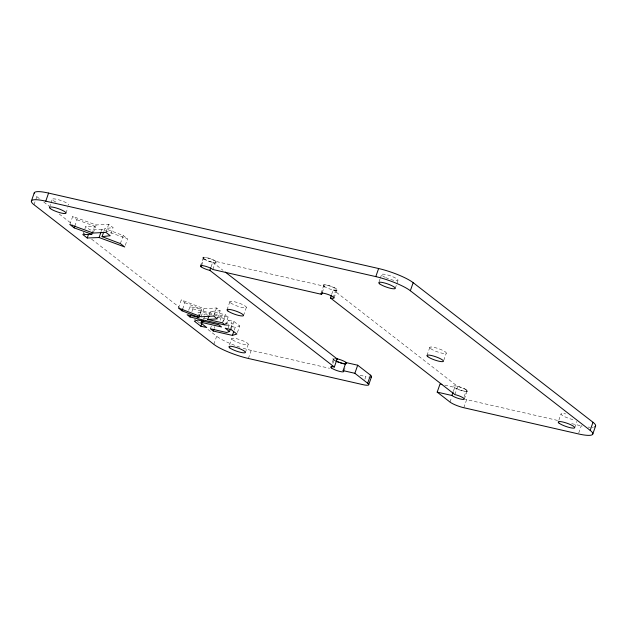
<?xml version="1.0" encoding="UTF-8"?>
<svg xmlns="http://www.w3.org/2000/svg" width="627" height="627" viewBox="0 0 627 627"><rect width="100%" height="100%" fill="white"/><g stroke="black" fill="none" stroke-linecap="round" stroke-linejoin="round"><path stroke-width="0.47" stroke-dasharray="3.13 2.35" d="M33.999 204.723L36.836 196.643A27.274 5.298 19.3 0 1 35.057 195.013M49.47 207.357L50.724 203.767M51.038 202.866L52.3 199.276M65.945 213.125L67.834 207.733M69.871 224.513L72.701 216.433L96.135 224.96L108.73 224.27L113.072 227.648L110.242 235.728M74.84 226.088L77.043 219.803L72.701 216.433M82.897 234.631L83.524 232.836M84.786 229.239L85.727 226.551L94.614 226.198L92.412 232.484M93.298 233.04L96.135 224.96M101.292 231.253L101.919 229.458L127.547 238.879L124.71 246.96M103.964 231.245L104.905 228.549L113.072 227.648M105.9 232.358L108.73 224.27M120.368 243.589L123.205 235.509L104.905 228.549M178.436 307.998L181.274 299.918L203.955 308.672L216.55 307.982L220.171 310.796L217.342 318.877M182.684 309.017L184.887 302.731L181.274 299.918M200.428 265.856L203.258 257.775M201.722 265.002L203.916 258.716A6.928 1.348 19.3 0 1 206.902 257.815A6.928 1.348 19.3 0 1 215.68 261.404L324.465 286.273A6.928 1.348 19.3 0 1 327.451 285.371A6.928 1.348 19.3 0 1 336.229 288.961L333.392 297.041M188.696 310.255L189.957 306.658L201.714 309.346L199.511 315.632M191.909 311.603L192.85 308.907L189.957 306.658M211.119 266.796L212.694 262.305A6.928 1.348 19.3 0 1 203.916 258.716M212.851 269.485L215.68 261.404M199.958 314.629L200.899 311.94L221.48 316.643L224.372 318.892L223.431 321.58M201.126 316.753L203.955 308.672M203.689 319.01L205.264 314.519L207.992 315.146M209.277 314.958L210.539 311.368L220.171 310.796M213.721 316.063L216.55 307.982M210.398 328.783L211.338 326.087M214.23 328.336L214.865 326.542M220.226 320.232L221.48 316.643M213.831 344.333L216.66 336.252L206.628 328.462M222.405 322.803L225.234 314.723L210.539 311.368M227.037 309.785L229.866 301.705M225.297 325.052L228.134 316.972L225.234 314.723M226.465 324.614L228.04 320.123L233.918 321.471L239.71 325.962L236.881 334.042M228.134 327.992L229.396 324.394L232.382 323.493L228.04 320.123M230.807 327.984L232.382 323.493M231.089 329.551L233.918 321.471M234.286 330.014L235.227 327.318L239.71 325.962M229.56 344.889L231.763 338.604M243.519 315.553L246.348 307.465M245.408 352.452L248.237 344.372M248.378 358.472L251.208 350.391L329.512 368.292M320.977 293.412L323.806 285.332M322.262 292.558L324.465 286.273M331.667 294.353L333.243 289.862A6.928 1.348 19.3 0 0 336.229 288.961M334.058 297.99L336.887 289.901M332.255 362.492L333.517 358.903M332.913 363.433L334.175 359.843M344.082 370.659L345.022 367.963M379.076 281.735L380.017 279.039M380.33 278.137L381.592 274.548M395.237 288.396L396.499 284.807M396.813 283.906L398.067 280.316M364.859 379.28L365.8 376.584A10.91 2.116 19.3 0 0 368.535 377.078M426.963 355.485L429.801 347.405M443.759 360.353L446.275 353.173M453.462 390.989L454.716 387.4A6.928 1.348 19.3 0 0 463.494 390.989A6.928 1.348 19.3 0 0 466.48 390.088L463.651 398.169M449.998 402.064L451.573 397.573M454.873 394.579L457.702 386.498L333.243 289.862M464.309 399.109L467.139 391.029M463.815 407.722L466.645 399.642L558.32 420.592M558.853 420.161L561.055 413.875M574.7 427.724L576.903 421.438M578.729 433.014L581.245 425.835A27.274 5.298 19.3 0 0 582.734 426.164M200.899 311.94L197.168 313.069L200.06 315.31M203.775 314.973L205.264 314.519M101.919 229.458L90.069 229.921L85.727 226.551M192.85 308.907L228.134 316.972M217.099 317.223L224.372 318.892M203.681 318.124L207.043 318.892M225.587 323.524L229.396 324.394M226.128 325.233L235.227 327.318M444.715 385.111L454.716 387.4M360.07 375.275L365.8 376.584M571.691 423.648L581.245 425.835M77.043 219.803L94.614 226.198M184.887 302.731L201.714 309.346M212.694 262.305L222.993 270.308M123.205 235.509L127.547 238.879M36.836 196.643L39.916 199.033M43.78 202.035L49.18 206.228M59.212 214.019L72.332 224.2M83.14 232.593L84.684 233.793M91.628 239.185L179.612 307.489M194.276 318.877L196.596 320.671M197.364 321.275L199.684 323.07M466.645 399.642A10.91 2.116 19.3 0 1 465.399 399.328M594.278 426.987A27.274 5.298 19.3 0 1 593.675 427.128M592.977 427.23A27.274 5.298 19.3 0 1 592.186 427.285M590.305 427.261A27.274 5.298 19.3 0 1 588.079 427.065M251.208 350.391A27.274 5.298 19.3 0 1 243.158 348.22M239.796 347.139A27.274 5.298 19.3 0 1 216.66 336.252M457.702 386.498A6.928 1.348 19.3 0 1 466.48 390.088M334.606 360.149A6.928 1.348 19.3 0 1 334.606 358.566M572.937 419.588A8.731 1.693 19.3 0 1 561.886 415.066A8.731 1.693 19.3 0 1 565.648 413.93M55.944 202.106A8.731 1.693 19.3 0 1 56.892 199.331A8.731 1.693 19.3 0 1 68.774 205.037M385.237 277.377A8.731 1.693 19.3 0 1 385.934 274.548A8.731 1.693 19.3 0 1 398.09 280.198A8.731 1.693 19.3 0 1 385.966 277.714M335.061 360.65A7.634 1.481 19.3 0 1 334.05 358.299M454.12 387.259A7.634 1.481 19.3 0 0 466.606 391.632A7.634 1.481 19.3 0 0 461.08 387.337A7.634 1.481 19.3 0 0 454.12 387.259M323.861 286.139A7.634 1.481 19.3 0 0 336.346 290.505A7.634 1.481 19.3 0 0 330.821 286.21A7.634 1.481 19.3 0 0 323.861 286.139M203.32 258.583A7.634 1.481 19.3 0 0 215.806 262.948A7.634 1.481 19.3 0 0 210.28 258.661A7.634 1.481 19.3 0 0 203.32 258.583M430.631 348.596A8.731 1.693 19.3 0 0 444.896 353.589A8.731 1.693 19.3 0 0 438.579 348.683A8.731 1.693 19.3 0 0 430.631 348.596M230.697 302.896A8.731 1.693 19.3 0 0 244.969 307.888A8.731 1.693 19.3 0 0 238.652 302.982A8.731 1.693 19.3 0 0 230.697 302.896M232.593 339.795A8.731 1.693 19.3 0 0 246.858 344.787A8.731 1.693 19.3 0 0 240.549 339.881A8.731 1.693 19.3 0 0 232.593 339.795"/><path stroke-width="0.94" d="M31.405 201.008L34.234 192.928M331.973 366.129L331.346 367.924A6.928 1.348 19.3 0 0 340.116 371.513A6.928 1.348 19.3 0 0 343.102 370.612L345.932 362.531L357.696 365.22L370.502 375.165L367.673 383.246A10.91 2.116 19.3 0 1 362.97 384.664L248.378 358.472A27.274 5.298 19.3 0 1 213.831 344.333L33.999 204.723A27.274 5.298 19.3 0 1 45.755 201.165L48.585 193.085L378.622 268.528A27.274 5.298 19.3 0 1 413.169 282.667L593.001 422.277A27.274 5.298 19.3 0 1 595.431 426.305M92.412 232.484L91.785 234.279L74.213 227.883L74.84 226.088M91.785 234.279L82.897 234.631L87.239 238.001L88.493 234.404M87.239 238.001L99.09 237.539L100.978 232.147M99.09 237.539L124.71 246.96L120.368 243.589L102.076 236.638L103.651 232.147M199.511 315.632L198.884 317.427L182.057 310.812L182.684 309.017M225.297 272.094L337.161 358.942L334.332 367.022L209.865 270.394A6.928 1.348 19.3 0 1 201.087 266.796L201.722 265.002M208.963 315.851L207.702 319.449L222.405 322.803L225.297 325.052L190.02 316.988L190.647 315.193M209.865 270.394L210.805 267.698M200.938 323.054L202.435 322.599L221.543 326.973L218.651 324.723L198.069 320.021L194.339 321.149L200.852 326.205L206.73 327.545L200.938 323.054L201.886 320.358M200.852 326.205L201.792 323.508M202.435 322.599L203.062 320.805M230.493 328.885L229.553 331.573L225.211 328.203L231.089 329.551L236.881 334.042L232.398 335.398L213.29 331.032L213.917 329.23M232.398 335.398L233.659 331.808M201.087 266.796A6.928 1.348 19.3 0 1 204.073 265.895A6.928 1.348 19.3 0 1 212.851 269.485L321.635 294.353L322.262 292.558M441.902 384.469L440.021 384.037L437.191 392.118L451.887 395.48A6.928 1.348 19.3 0 0 460.665 399.07A6.928 1.348 19.3 0 0 463.651 398.169A6.928 1.348 19.3 0 0 454.873 394.579L330.405 297.943L331.354 295.254M45.755 201.165L375.792 276.609L378.622 268.528M367.673 383.246L354.866 373.3L357.696 365.22M368.715 384.735L371.545 376.647M593.001 422.277L590.164 430.357L410.34 290.748L413.169 282.667M451.887 395.48L453.149 391.891M592.766 434.072L595.595 425.992M229.553 331.573L226.566 332.475L210.398 328.783L213.29 331.032M102.076 236.638L110.242 235.728L105.9 232.358L93.298 233.04L69.871 224.513L74.213 227.883M207.702 319.449L217.342 318.877L213.721 316.063L201.126 316.753L178.436 307.998L182.057 310.812M198.884 317.427L187.12 314.738L190.02 316.988M343.102 370.612L354.866 373.3M437.191 392.118L449.998 402.064A10.91 2.116 19.3 0 0 463.815 407.722L578.415 433.915A27.274 5.298 19.3 0 0 590.164 430.357M595.148 426.572A27.274 5.298 19.3 0 1 594.764 426.799M34.179 193.273A27.274 5.298 19.3 0 1 48.585 193.085M370.502 375.165A10.91 2.116 19.3 0 1 370.776 377.101M345.932 363.785A6.928 1.348 19.3 0 1 335.727 360.807M335.735 358.668A6.928 1.348 19.3 0 1 337.161 358.942M345.932 362.531A6.928 1.348 19.3 0 1 346.598 363.292M345.281 364.021A7.634 1.481 19.3 0 1 340.508 362.908M339.575 362.594A7.634 1.481 19.3 0 1 336.033 361.144M336.864 358.707A7.634 1.481 19.3 0 1 346.535 362.672M375.792 276.609A27.274 5.298 19.3 0 1 410.34 290.748M331.346 367.924A6.928 1.348 19.3 0 1 334.332 367.022M321.635 294.353A6.928 1.348 19.3 0 1 324.621 293.452A6.928 1.348 19.3 0 1 333.392 297.041A6.928 1.348 19.3 0 1 330.405 297.943M427.794 356.677A8.731 1.693 19.3 0 0 442.066 361.669A8.731 1.693 19.3 0 0 435.749 356.763A8.731 1.693 19.3 0 0 427.794 356.677M227.867 310.976A8.731 1.693 19.3 0 0 242.14 315.969A8.731 1.693 19.3 0 0 235.823 311.063A8.731 1.693 19.3 0 0 227.867 310.976M229.764 347.875A8.731 1.693 19.3 0 0 244.028 352.868A8.731 1.693 19.3 0 0 237.711 347.961A8.731 1.693 19.3 0 0 229.764 347.875M559.057 423.147A8.731 1.693 19.3 0 0 573.329 428.139A8.731 1.693 19.3 0 0 567.012 423.233A8.731 1.693 19.3 0 0 559.057 423.147M50.301 208.548A8.731 1.693 19.3 0 0 64.565 213.541A8.731 1.693 19.3 0 0 58.248 208.634A8.731 1.693 19.3 0 0 50.301 208.548M379.594 283.819A8.731 1.693 19.3 0 0 393.866 288.812A8.731 1.693 19.3 0 0 387.549 283.906A8.731 1.693 19.3 0 0 379.594 283.819"/></g></svg>
